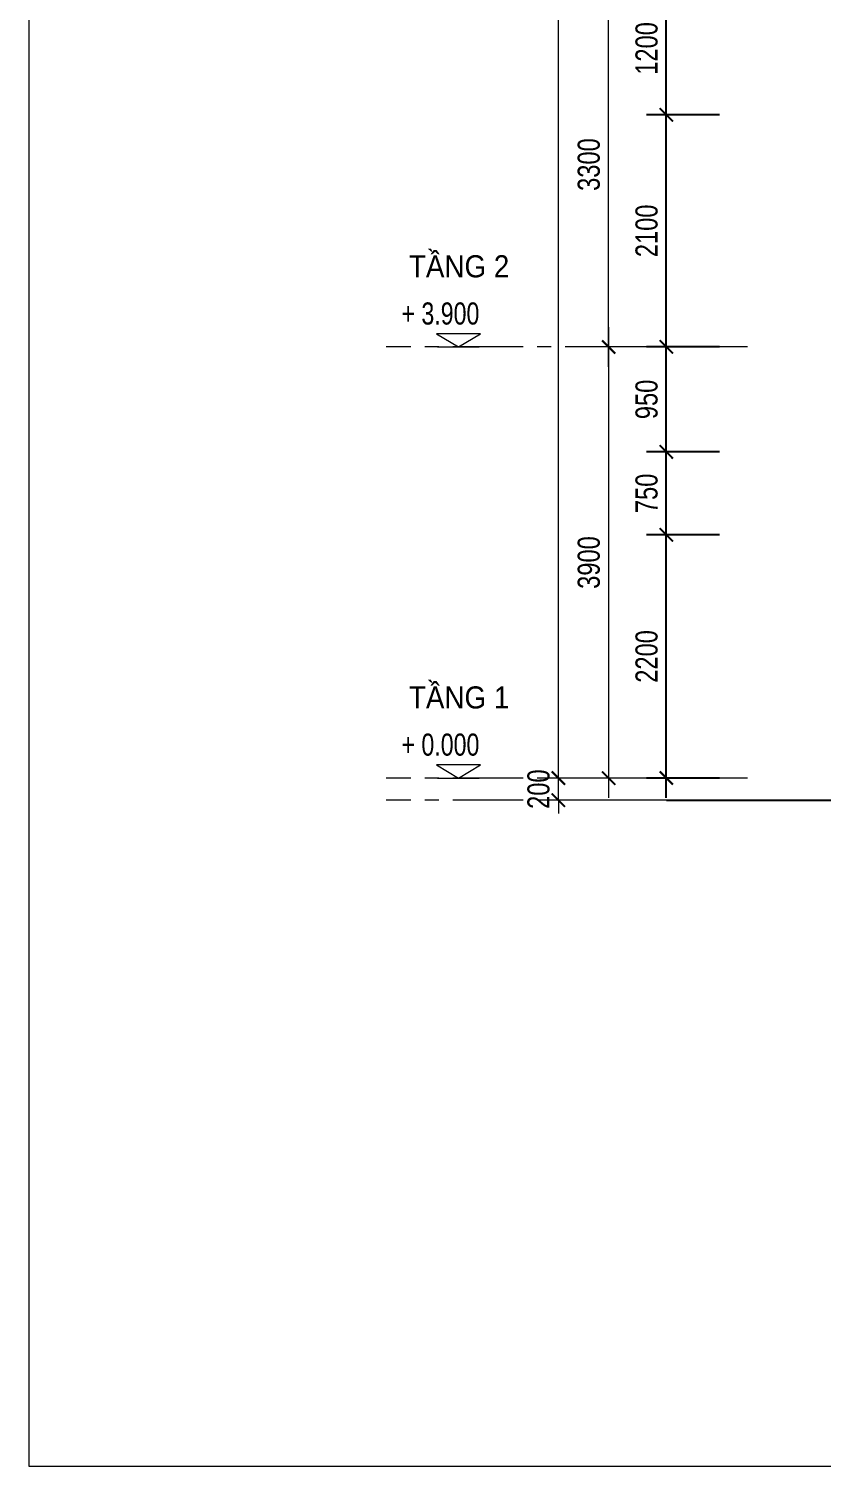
# Model space of a CAD drawing. Header units: millimetres. Extents: x -78046 to 260989, y -99288 to 158505.
# Drawn here: x 181189 to 188369, y -73107 to -60103 of the extents above; entities that cross this region are included whole.
import ezdxf

# ---------------------------------------------------------------- set-up
doc = ezdxf.new("R2010")
doc.units = ezdxf.units.MM
doc.header["$LTSCALE"] = 100
doc.header["$PDMODE"] = 98
doc.linetypes.add('CENTER', pattern=[50.8, 31.75, -6.35, 6.35, -6.35])
doc.layers.get('Defpoints').update_dxf_attribs({"lineweight": 13})
for name, color, linetype, lineweight in [('-CENTER', 143, 'CENTER', 13), ('-DIM', 9, 'Continuous', 13), ('-DOOR', 137, 'Continuous', 9), ('-KH', 143, 'Continuous', 13), ('-LINE1', 7, 'Continuous', 18), ('-TEXT', 7, 'Continuous', 15)]:
    doc.layers.add(name, color=color, linetype=linetype, lineweight=lineweight)
doc.styles.add('1', font='arial.ttf')
doc.styles.add('AVANH', font='VHAVAN_2.TTF', dxfattribs={"width": 0.8})
doc.styles.add('X-5M-DH-TUM1$0$AVANTH', font='arial.ttf', dxfattribs={"width": 0.9})
doc.dimstyles.new('C_100A3', dxfattribs={"dimscale": 100, "dimtxt": 2.5, "dimasz": 1.2, "dimexe": 1.8, "dimexo": 0, "dimgap": 0.75, "dimtad": 1, "dimdec": 0, "dimzin": 0, "dimdsep": 46, "dimtxsty": 'AVANH', "dimblk": 'ARCHTICK', "dimcen": 0, "dimdle": 1.8, "dimclrd": 256, "dimclre": 256, "dimclrt": 7, "dimadec": 0, "dimazin": 0, "dimtfac": 0.0001, "dimtdec": 0, "dimtix": 1, "dimtmove": 2, "dimatfit": 3, "dimldrblk": 'ARCHTICK', "dimfxl": 1.8, "dimtolj": 1, "dimtzin": 0, "dimarcsym": 0})

# ---------------------------------------------------------------- blocks, each defined once
blk = doc.blocks.new('_ARCHTICK')
at = {"const_width": 0.15}
blk.add_lwpolyline([(-0.5, -0.5), (0.5, 0.5)], dxfattribs=at)
blk = doc.blocks.new('*D87')
at = {"layer": '-DIM', "lineweight": -2, "transparency": 16777216}
for p, q in [((-1874, 4280), (-1874, 20)), ((-1120, 4100), (-2054, 4100)), ((-1120, 200), (-2054, 200))]:
    blk.add_line(p, q, dxfattribs=at)
at = {"layer": 'Defpoints', "color": 0, "transparency": 16777216}
for p in [(-1120, 4100), (-1874, 200), (-1120, 200)]:
    blk.add_point(p, dxfattribs=at)
at = {"layer": '-DIM', "lineweight": -2, "transparency": 16777216, "xscale": 120, "yscale": 120, "zscale": 120}
for p, rotation in [((-1874, 4100), 90), ((-1874, 200), 270)]:
    blk.add_blockref('_ARCHTICK', p, dxfattribs=dict(at, rotation=rotation))
at = {"layer": '-DIM', "color": 7, "transparency": 16777216, "insert": (-2053, 2150), "char_height": 200, "attachment_point": 5, "rotation": 90, "style": 'AVANH'}
blk.add_mtext('\\A1;3900', dxfattribs=at)
blk = doc.blocks.new('*D88')
at = {"layer": '-DIM', "lineweight": -2, "transparency": 16777216}
for p, q in [((-1874, 3920), (-1874, 7580)), ((-1120, 7400), (-2054, 7400)), ((-1120, 4100), (-2054, 4100))]:
    blk.add_line(p, q, dxfattribs=at)
at = {"layer": 'Defpoints', "color": 0, "transparency": 16777216}
for p in [(-1874, 7400), (-1120, 7400), (-1120, 4100)]:
    blk.add_point(p, dxfattribs=at)
at = {"layer": '-DIM', "lineweight": -2, "transparency": 16777216, "xscale": 120, "yscale": 120, "zscale": 120}
for p, rotation in [((-1874, 7400), 90), ((-1874, 4100), 270)]:
    blk.add_blockref('_ARCHTICK', p, dxfattribs=dict(at, rotation=rotation))
at = {"layer": '-DIM', "color": 7, "transparency": 16777216, "insert": (-2053, 5750), "char_height": 200, "attachment_point": 5, "rotation": 90, "style": 'AVANH'}
blk.add_mtext('\\A1;3300', dxfattribs=at)
blk = doc.blocks.new('*D91')
at = {"layer": '-DIM', "lineweight": -2, "transparency": 16777216}
for p, q in [((-2329, 200), (-2329, 320)), ((-1120, 200), (-2509, 200)), ((-2329, 0), (-2329, 200)), ((-1120, 0), (-2509, 0)), ((-2329, 0), (-2329, -120))]:
    blk.add_line(p, q, dxfattribs=at)
at = {"layer": 'Defpoints', "color": 0, "transparency": 16777216}
for p in [(-2329, 200), (-1120, 200), (-1120, 0)]:
    blk.add_point(p, dxfattribs=at)
at = {"layer": '-DIM', "lineweight": -2, "transparency": 16777216, "xscale": 120, "yscale": 120, "zscale": 120}
for p, rotation in [((-2329, 200), 270), ((-2329, 0), 90)]:
    blk.add_blockref('_ARCHTICK', p, dxfattribs=dict(at, rotation=rotation))
at = {"layer": '-DIM', "color": 7, "transparency": 16777216, "insert": (-2508, 100), "char_height": 200, "attachment_point": 5, "rotation": 90, "style": 'AVANH'}
blk.add_mtext('\\A1;200', dxfattribs=at)
blk = doc.blocks.new('*D92')
at = {"layer": '-DIM', "lineweight": -2, "transparency": 16777216}
for p, q in [((-2329, 20), (-2329, 14680)), ((-1120, 14500), (-2509, 14500)), ((-1120, 200), (-2509, 200))]:
    blk.add_line(p, q, dxfattribs=at)
at = {"layer": 'Defpoints', "color": 0, "transparency": 16777216}
for p in [(-2329, 14500), (-1120, 14500), (-1120, 200)]:
    blk.add_point(p, dxfattribs=at)
at = {"layer": '-DIM', "lineweight": -2, "transparency": 16777216, "xscale": 120, "yscale": 120, "zscale": 120}
for p, rotation in [((-2329, 14500), 90), ((-2329, 200), 270)]:
    blk.add_blockref('_ARCHTICK', p, dxfattribs=dict(at, rotation=rotation))
at = {"layer": '-DIM', "color": 7, "transparency": 16777216, "insert": (-2508, 7350), "char_height": 200, "attachment_point": 5, "rotation": 90, "style": 'AVANH'}
blk.add_mtext('\\A1;14300', dxfattribs=at)
blk = doc.blocks.new('cot')
at = {"layer": '-KH'}
blk.add_line((116899, -109064), (117274, -109064), dxfattribs=at)
blk.add_lwpolyline([(117286, -108944), (116888, -108944), (117087, -109064)], close=True, dxfattribs=at)
blk.add_solid([(117087, -109064), (117087, -108944), (117286, -108944), (117087, -109064)], dxfattribs=at)
blk = doc.blocks.new('*D516')
at = {"layer": '-DIM', "lineweight": -2, "transparency": 16777216}
for p, q in [((186958, -67061), (186958, -64501)), ((187438, -64681), (186778, -64681)), ((187438, -66881), (186778, -66881))]:
    blk.add_line(p, q, dxfattribs=at)
at = {"layer": 'Defpoints', "color": 0, "transparency": 16777216}
for p in [(186958, -64681), (187438, -64681), (187438, -66881)]:
    blk.add_point(p, dxfattribs=at)
at = {"layer": '-DIM', "lineweight": -2, "transparency": 16777216, "xscale": 120, "yscale": 120, "zscale": 120}
for p, rotation in [((186958, -64681), 90), ((186958, -66881), 270)]:
    blk.add_blockref('_ARCHTICK', p, dxfattribs=dict(at, rotation=rotation))
at = {"layer": '-DIM', "color": 7, "transparency": 16777216, "insert": (186780, -65781), "char_height": 200, "attachment_point": 5, "rotation": 90, "style": 'AVANH'}
blk.add_mtext('\\A1;2200', dxfattribs=at)
blk = doc.blocks.new('*D517')
at = {"layer": '-DIM', "lineweight": -2, "transparency": 16777216}
for p, q in [((186958, -64111), (186958, -62801)), ((187438, -62981), (186778, -62981)), ((187438, -63931), (186778, -63931))]:
    blk.add_line(p, q, dxfattribs=at)
at = {"layer": 'Defpoints', "color": 0, "transparency": 16777216}
for p in [(186958, -62981), (187438, -62981), (187438, -63931)]:
    blk.add_point(p, dxfattribs=at)
at = {"layer": '-DIM', "lineweight": -2, "transparency": 16777216, "xscale": 120, "yscale": 120, "zscale": 120}
for p, rotation in [((186958, -62981), 90), ((186958, -63931), 270)]:
    blk.add_blockref('_ARCHTICK', p, dxfattribs=dict(at, rotation=rotation))
at = {"layer": '-DIM', "color": 7, "transparency": 16777216, "insert": (186780, -63456), "char_height": 200, "attachment_point": 5, "rotation": 90, "style": 'AVANH'}
blk.add_mtext('\\A1;950', dxfattribs=at)
blk = doc.blocks.new('*D518')
at = {"layer": '-DIM', "lineweight": -2, "transparency": 16777216}
for p, q in [((186958, -63161), (186958, -60701)), ((187438, -60881), (186778, -60881)), ((187438, -62981), (186778, -62981))]:
    blk.add_line(p, q, dxfattribs=at)
at = {"layer": 'Defpoints', "color": 0, "transparency": 16777216}
for p in [(186958, -60881), (187438, -60881), (187438, -62981)]:
    blk.add_point(p, dxfattribs=at)
at = {"layer": '-DIM', "lineweight": -2, "transparency": 16777216, "xscale": 120, "yscale": 120, "zscale": 120}
for p, rotation in [((186958, -60881), 90), ((186958, -62981), 270)]:
    blk.add_blockref('_ARCHTICK', p, dxfattribs=dict(at, rotation=rotation))
at = {"layer": '-DIM', "color": 7, "transparency": 16777216, "insert": (186780, -61931), "char_height": 200, "attachment_point": 5, "rotation": 90, "style": 'AVANH'}
blk.add_mtext('\\A1;2100', dxfattribs=at)
blk = doc.blocks.new('*D519')
at = {"layer": '-DIM', "lineweight": -2, "transparency": 16777216}
for p, q in [((186958, -61061), (186958, -59501)), ((187438, -59681), (186778, -59681)), ((187438, -60881), (186778, -60881))]:
    blk.add_line(p, q, dxfattribs=at)
at = {"layer": 'Defpoints', "color": 0, "transparency": 16777216}
for p in [(186958, -59681), (187438, -59681), (187438, -60881)]:
    blk.add_point(p, dxfattribs=at)
at = {"layer": '-DIM', "lineweight": -2, "transparency": 16777216, "xscale": 120, "yscale": 120, "zscale": 120}
for p, rotation in [((186958, -59681), 90), ((186958, -60881), 270)]:
    blk.add_blockref('_ARCHTICK', p, dxfattribs=dict(at, rotation=rotation))
at = {"layer": '-DIM', "color": 7, "transparency": 16777216, "insert": (186780, -60281), "char_height": 200, "attachment_point": 5, "rotation": 90, "style": 'AVANH'}
blk.add_mtext('\\A1;1200', dxfattribs=at)
blk = doc.blocks.new('*D526')
at = {"layer": '-DIM', "lineweight": -2, "transparency": 16777216}
for p, q in [((186958, -64861), (186958, -63751)), ((187438, -63931), (186778, -63931)), ((187438, -64681), (186778, -64681))]:
    blk.add_line(p, q, dxfattribs=at)
at = {"layer": 'Defpoints', "color": 0, "transparency": 16777216}
for p in [(186958, -63931), (187438, -63931), (187438, -64681)]:
    blk.add_point(p, dxfattribs=at)
at = {"layer": '-DIM', "lineweight": -2, "transparency": 16777216, "xscale": 120, "yscale": 120, "zscale": 120}
for p, rotation in [((186958, -63931), 90), ((186958, -64681), 270)]:
    blk.add_blockref('_ARCHTICK', p, dxfattribs=dict(at, rotation=rotation))
at = {"layer": '-DIM', "color": 7, "transparency": 16777216, "insert": (186780, -64306), "char_height": 200, "attachment_point": 5, "rotation": 90, "style": 'AVANH'}
blk.add_mtext('\\A1;750', dxfattribs=at)
blk = doc.blocks.new('ƯEQ')
at = {"layer": '-CENTER', "ltscale": 0.2}
for p, q in [((-616.7, 4100), (-3887.9, 4100)), ((-616.7, 200), (-3887.9, 200)), ((-616.7, 0), (-3887.9, 0))]:
    blk.add_line(p, q, dxfattribs=at)
at = {"layer": '-CENTER'}
for p in [(-120320.2, 113163.7), (-120320.2, 109263.7)]:
    blk.add_blockref('cot', p, dxfattribs=at)
at = {"layer": '-TEXT', "color": 2, "style": 'X-5M-DH-TUM1$0$AVANTH', "width": 0.9}
for s, p in [('TẦNG 2', (-3681.2, 4729.6)), ('TẦNG 1', (-3681.2, 829.6))]:
    blk.add_text(s, height=200, dxfattribs=at).set_placement(p)
at = {"layer": '-TEXT', "style": '1', "width": 0.75}
for s, p in [('+ 3.900', (-3748.7, 4302.8)), ('+ 0.000', (-3748.7, 402.8))]:
    blk.add_text(s, height=200, dxfattribs=at).set_placement(p)
at = {"layer": '-DIM'}
for base, p1, p2, picture, middle in [((-2329.5, 14500), (-1119.9, 200), (-1119.9, 14500), '*D92', (-2507.9, 7350)), ((-1874.2, 7400), (-1119.9, 4100), (-1119.9, 7400), '*D88', (-2052.7, 5750)), ((-1874.2, 200), (-1119.9, 4100), (-1119.9, 200), '*D87', (-2052.7, 2150)), ((-2329.5, 200), (-1119.9, 0), (-1119.9, 200), '*D91', (-2507.9, 100))]:
    dim = blk.add_linear_dim(base=base, p1=p1, p2=p2, angle=90, dimstyle='C_100A3', override={"dimtxt": 2}, dxfattribs=at)
    dim.commit()
    dim.dimension.update_dxf_attribs({"geometry": picture, "text_midpoint": middle})

msp = doc.modelspace()

# ---------------------------------------------------------------- linework, layer by layer
at = {"layer": '-LINE1'}
msp.add_lwpolyline([(181189.3, -73106.9), (221089.3, -73106.9), (221089.3, -44891.9), (181189.3, -44891.9)], close=True, dxfattribs=at)
at = {"color": 2}
msp.add_line((186958.7, -67081.5), (198274.4, -67081.5), dxfattribs=at)

# ---------------------------------------------------------------- block references
at = {"layer": '-DOOR', "color": 2}
msp.add_blockref('ƯEQ', (188310.2, -67081.5), dxfattribs=at)

# ---------------------------------------------------------------- dimensions: what is measured, and where the dimension line sits
at = {"layer": '-DIM'}
for base, p1, p2, picture, middle in [((186958.4, -59681.5), (187437.9, -60881.5), (187437.9, -59681.5), '*D519', (186780, -60281.5)), ((186958.4, -60881.5), (187437.9, -62981.5), (187437.9, -60881.5), '*D518', (186780, -61931.5)), ((186958.3883, -62981.4758), (187437.9497, -63931.0066), (187437.9497, -62981.4758), '*D517', (186779.9514, -63456.2412)), ((186958.3883, -63931.0066), (187437.9497, -64681.4807), (187437.9497, -63931.0066), '*D526', (186779.9514, -64306.2437)), ((186958.4, -64681.5), (187437.9, -66881.5), (187437.9, -64681.5), '*D516', (186780, -65781.5))]:
    dim = msp.add_linear_dim(base=base, p1=p1, p2=p2, angle=90, dimstyle='C_100A3', override={"dimtxt": 2}, dxfattribs=at)
    dim.commit()
    dim.dimension.update_dxf_attribs({"geometry": picture, "text_midpoint": middle})

doc.saveas('drawing.dxf')
